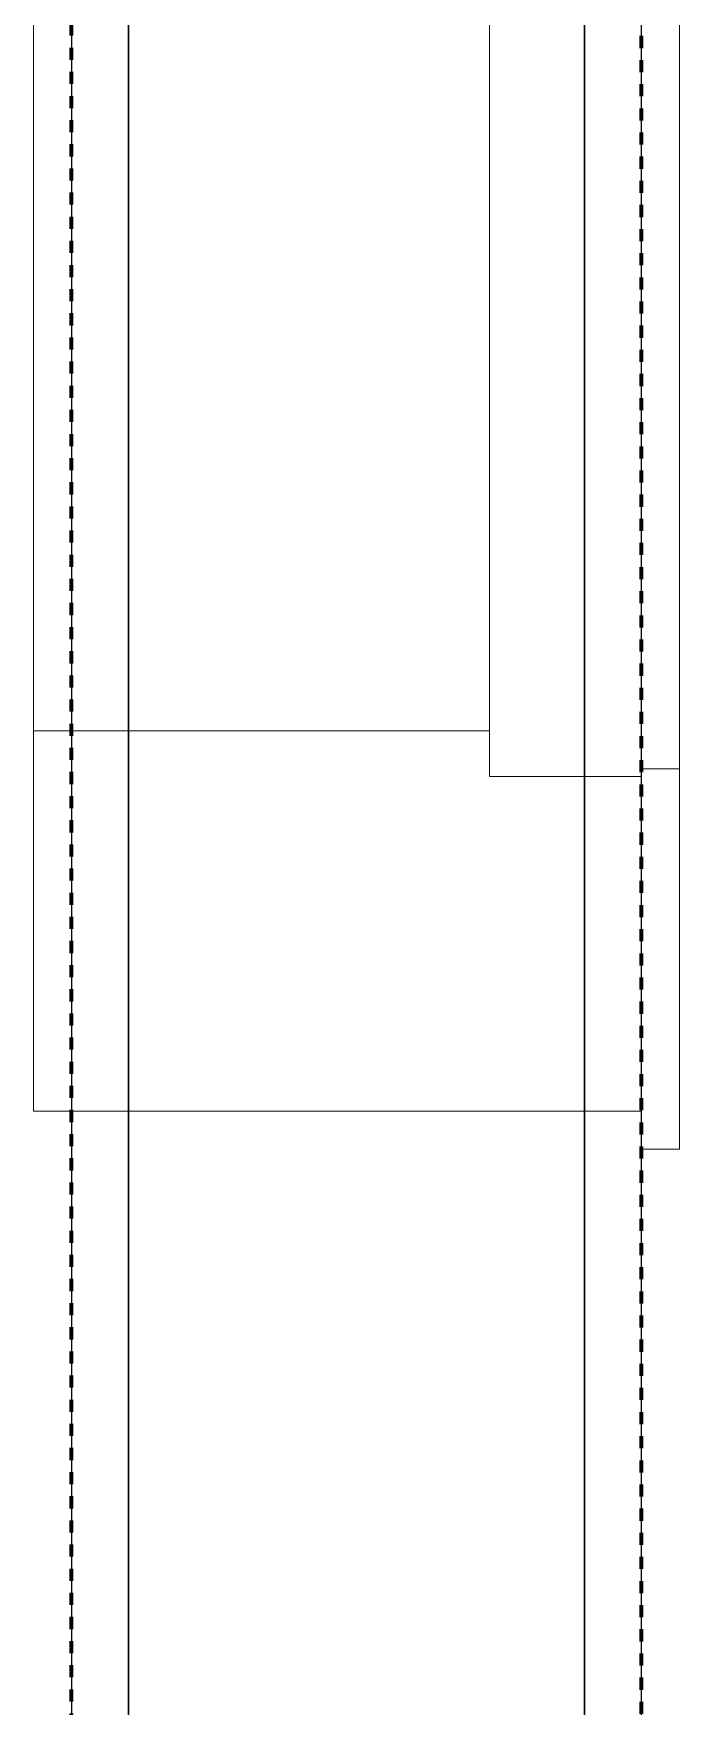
# Model space of a CAD drawing. Header units: millimetres. Extents: x -5300 to 98858, y -5196 to 93886.
# Drawn here: x 44705 to 44875, y 84970.1 to 85410.2 of the extents above; entities that cross this region are included whole.
import ezdxf

# ---------------------------------------------------------------- set-up
doc = ezdxf.new("R2010")
doc.units = ezdxf.units.MM
doc.linetypes.add('Штрих', pattern=[6.35, 3.175, -3.175])
doc.linetypes.add('Штрих_2_', pattern=[6.35, 3.175, -3.175])
for name, color, linetype, lineweight, true_color in [('_Разделитель помещений_', 4, 'Штрих', 70, 0x00ffff), ('Двери', 7, 'Continuous', 18, 0x7f7f7f), ('Стены', 7, 'Continuous', 18, 0x7f7f7f), ('Стены разрез', 7, 'Continuous', 50, 0x7f7f7f)]:
    doc.layers.add(name, color=color, linetype=linetype, lineweight=lineweight, true_color=true_color)

# ---------------------------------------------------------------- blocks, each defined once
blk = doc.blocks.new('СТВ_Перегородка_Кирпич 210889 - СТВ_Перегородка_Кирпич 2-248468-Подвал')
at = {"layer": 'Стены', "color": 254, "true_color": 0xd4d4d4}
blk.add_line((44850, 79310), (44850, 87500), dxfattribs=at)
blk = doc.blocks.new('СТВ_Перегородка_Кирпич 210889 - СТВ_Перегородка_Кирпич 210889-248465-Подвал')
at = {"layer": 'Стены', "color": 254, "true_color": 0xd4d4d4}
for p, q in [((44715, 85126.73), (44715, 86826.73)), ((44730, 85126.73), (44730, 86826.73)), ((44730, 86826.73), (44730, 85126.73)), ((44850, 85126.73), (44850, 86826.73)), ((44850, 86826.73), (44850, 85126.73)), ((44865, 86826.73), (44865, 85126.73)), ((44715, 85126.73), (44730, 85126.73)), ((44715, 85126.73), (44715, 85126.73)), ((44730, 85126.73), (44850, 85126.73)), ((44730, 85126.73), (44730, 85126.73)), ((44730, 85126.73), (44730, 85126.73)), ((44850, 85126.73), (44865, 85126.73)), ((44850, 85126.73), (44850, 85126.73)), ((44850, 85126.73), (44850, 85126.73)), ((44865, 85126.73), (44865, 85126.73))]:
    blk.add_line(p, q, dxfattribs=at)
at = {"layer": 'Стены разрез', "color": 254, "lineweight": 25, "true_color": 0xd4d4d4}
for p, q in [((44730, 87350), (44730, 79190)), ((44850, 79190), (44850, 87350)), ((44715, 87330), (44715, 84150)), ((44730, 84150), (44730, 87330)), ((44850, 87330), (44850, 84765)), ((44865, 84765), (44865, 87330))]:
    blk.add_line(p, q, dxfattribs=at)
blk.add_blockref('СТВ_Перегородка_Кирпич 210889 - СТВ_Перегородка_Кирпич 2-248468-Подвал', (0, 0))
blk = doc.blocks.new('Дп-10 210952 - Дп-10-248533-Подвал')
at = {"layer": 'Двери', "color": 254, "true_color": 0xd4d4d4}
for p, q in [((44865, 86836.73), (44865, 85116.73)), ((44865, 85116.73), (44865, 86836.73)), ((44875, 85116.73), (44875, 86836.73)), ((44875, 86836.73), (44875, 85116.73)), ((44705, 85126.73), (44705, 86826.73)), ((44705, 86826.73), (44705, 85126.73)), ((44715, 86826.73), (44715, 85126.73)), ((44715, 85126.73), (44715, 86826.73)), ((44715, 86826.73), (44715, 85126.73)), ((44715, 85126.73), (44715, 86826.73)), ((44865, 85126.73), (44865, 86826.73)), ((44865, 85126.73), (44865, 86826.73)), ((44825, 85214.73), (44825, 86738.73)), ((44825, 86738.73), (44825, 85214.73)), ((44865, 86738.73), (44865, 85214.73)), ((44865, 86738.73), (44865, 85214.73)), ((44865, 86736.73), (44865, 85216.73)), ((44865, 85216.73), (44865, 86736.73)), ((44875, 86736.73), (44875, 85216.73)), ((44875, 85216.73), (44875, 86736.73)), ((44705, 86726.73), (44705, 85226.73)), ((44705, 85226.73), (44705, 86726.73)), ((44715, 86726.73), (44715, 85226.73)), ((44715, 85226.73), (44715, 86726.73)), ((44715, 85226.73), (44715, 86726.73)), ((44715, 86726.73), (44715, 85226.73)), ((44825, 85226.73), (44825, 86726.73)), ((44825, 86726.73), (44825, 85226.73)), ((44825, 85214.73), (44825, 85838.73)), ((44825, 85214.73), (44825, 85838.73)), ((44825, 85838.73), (44825, 85214.73)), ((44825, 85838.73), (44825, 85214.73)), ((44865, 85838.73), (44865, 85214.73)), ((44865, 85214.73), (44865, 85838.73)), ((44865, 85838.73), (44865, 85214.73)), ((44865, 85214.73), (44865, 85838.73)), ((44705, 85126.73), (44705, 85226.73)), ((44705, 85226.73), (44715, 85226.73)), ((44705, 85126.73), (44705, 85226.73)), ((44705, 85226.73), (44705, 85226.73)), ((44705, 85226.73), (44705, 85126.73)), ((44705, 85226.73), (44705, 85226.73)), ((44705, 85226.73), (44715, 85226.73)), ((44715, 85226.73), (44705, 85226.73)), ((44705, 85226.73), (44705, 85126.73)), ((44715, 85226.73), (44705, 85226.73)), ((44705, 85126.73), (44705, 85226.73)), ((44705, 85226.73), (44715, 85226.73)), ((44705, 85226.73), (44705, 85126.73)), ((44715, 85226.73), (44705, 85226.73)), ((44715, 85226.73), (44715, 85126.73)), ((44715, 85226.73), (44715, 85226.73)), ((44715, 85126.73), (44715, 85226.73)), ((44715, 85226.73), (44715, 85226.73)), ((44715, 85226.73), (44715, 85126.73)), ((44715, 85126.73), (44715, 85226.73)), ((44715, 85226.73), (44715, 85126.73)), ((44715, 85126.73), (44715, 85226.73)), ((44825, 85226.73), (44715, 85226.73)), ((44715, 85226.73), (44715, 85226.73)), ((44715, 85226.73), (44825, 85226.73)), ((44715, 85126.73), (44715, 85226.73)), ((44715, 85226.73), (44825, 85226.73)), ((44715, 85226.73), (44715, 85126.73)), ((44715, 85126.73), (44715, 85226.73)), ((44715, 85226.73), (44715, 85226.73)), ((44825, 85226.73), (44715, 85226.73)), ((44715, 85226.73), (44715, 85126.73)), ((44715, 85126.73), (44715, 85226.73)), ((44715, 85226.73), (44825, 85226.73)), ((44825, 85226.73), (44715, 85226.73)), ((44715, 85226.73), (44715, 85126.73)), ((44825, 85226.73), (44825, 85226.73)), ((44825, 85226.73), (44825, 85214.73)), ((44825, 85214.73), (44825, 85226.73)), ((44825, 85214.73), (44825, 85226.73)), ((44825, 85226.73), (44825, 85226.73)), ((44825, 85226.73), (44825, 85214.73)), ((44825, 85226.73), (44825, 85214.73)), ((44825, 85214.73), (44825, 85226.73)), ((44825, 85214.73), (44865, 85214.73)), ((44865, 85214.73), (44825, 85214.73)), ((44825, 85214.73), (44825, 85214.73)), ((44865, 85214.73), (44825, 85214.73)), ((44825, 85214.73), (44825, 85214.73)), ((44825, 85214.73), (44865, 85214.73)), ((44865, 85214.73), (44825, 85214.73)), ((44825, 85214.73), (44865, 85214.73)), ((44865, 85214.73), (44825, 85214.73)), ((44825, 85214.73), (44825, 85214.73)), ((44825, 85214.73), (44865, 85214.73)), ((44825, 85214.73), (44825, 85214.73)), ((44865, 85214.73), (44825, 85214.73)), ((44865, 85214.73), (44825, 85214.73)), ((44825, 85214.73), (44825, 85214.73)), ((44825, 85214.73), (44865, 85214.73)), ((44825, 85214.73), (44825, 85214.73)), ((44825, 85214.73), (44865, 85214.73)), ((44865, 85116.73), (44865, 85216.73)), ((44865, 85216.73), (44875, 85216.73)), ((44865, 85116.73), (44865, 85216.73)), ((44865, 85216.73), (44865, 85216.73)), ((44865, 85216.73), (44865, 85116.73)), ((44875, 85216.73), (44865, 85216.73)), ((44865, 85216.73), (44865, 85216.73)), ((44865, 85216.73), (44875, 85216.73)), ((44875, 85216.73), (44865, 85216.73)), ((44865, 85216.73), (44865, 85116.73)), ((44865, 85116.73), (44865, 85216.73)), ((44865, 85216.73), (44875, 85216.73)), ((44865, 85216.73), (44865, 85116.73)), ((44875, 85216.73), (44865, 85216.73)), ((44865, 85214.73), (44865, 85126.73)), ((44865, 85126.73), (44865, 85214.73)), ((44865, 85214.73), (44865, 85214.73)), ((44865, 85214.73), (44865, 85126.73)), ((44865, 85126.73), (44865, 85214.73)), ((44865, 85214.73), (44865, 85214.73)), ((44865, 85214.73), (44865, 85214.73)), ((44865, 85214.73), (44865, 85126.73)), ((44865, 85214.73), (44865, 85126.73)), ((44865, 85214.73), (44865, 85214.73)), ((44865, 85214.73), (44865, 85214.73)), ((44865, 85214.73), (44865, 85214.73)), ((44875, 85216.73), (44875, 85116.73)), ((44875, 85216.73), (44875, 85216.73)), ((44875, 85116.73), (44875, 85216.73)), ((44875, 85216.73), (44875, 85216.73)), ((44875, 85216.73), (44875, 85116.73)), ((44875, 85116.73), (44875, 85216.73)), ((44875, 85216.73), (44875, 85116.73)), ((44875, 85116.73), (44875, 85216.73)), ((44715, 85126.73), (44705, 85126.73)), ((44705, 85126.73), (44705, 85126.73)), ((44705, 85126.73), (44705, 85126.73)), ((44705, 85126.73), (44715, 85126.73)), ((44715, 85126.73), (44705, 85126.73)), ((44705, 85126.73), (44715, 85126.73)), ((44715, 85126.73), (44705, 85126.73)), ((44705, 85126.73), (44715, 85126.73)), ((44715, 85126.73), (44715, 85126.73)), ((44715, 85126.73), (44715, 85126.73)), ((44865, 85126.73), (44715, 85126.73)), ((44715, 85126.73), (44715, 85126.73)), ((44715, 85126.73), (44865, 85126.73)), ((44865, 85126.73), (44715, 85126.73)), ((44715, 85126.73), (44715, 85126.73)), ((44715, 85126.73), (44865, 85126.73)), ((44715, 85126.73), (44865, 85126.73)), ((44865, 85126.73), (44715, 85126.73)), ((44715, 85126.73), (44715, 85126.73)), ((44715, 85126.73), (44865, 85126.73)), ((44865, 85126.73), (44715, 85126.73)), ((44715, 85126.73), (44715, 85126.73)), ((44865, 85126.73), (44865, 85126.73)), ((44865, 85126.73), (44865, 85126.73)), ((44865, 85126.73), (44865, 85126.73)), ((44865, 85126.73), (44865, 85126.73)), ((44875, 85116.73), (44865, 85116.73)), ((44875, 85116.73), (44865, 85116.73)), ((44865, 85116.73), (44865, 85116.73)), ((44865, 85116.73), (44875, 85116.73)), ((44865, 85116.73), (44865, 85116.73)), ((44865, 85116.73), (44875, 85116.73)), ((44875, 85116.73), (44865, 85116.73)), ((44865, 85116.73), (44875, 85116.73)), ((44875, 85116.73), (44875, 85116.73)), ((44875, 85116.73), (44875, 85116.73))]:
    blk.add_line(p, q, dxfattribs=at)
blk = doc.blocks.new('Дп-10 210952 - Дп-10 210952-248537-Подвал')
blk.add_blockref('Дп-10 210952 - Дп-10-248533-Подвал', (0, 0))

msp = doc.modelspace()

# ---------------------------------------------------------------- linework, layer by layer
at = {"layer": '_Разделитель помещений_', "color": 131, "linetype": 'Штрих_2_', "true_color": 0xaaffff}
for p, q in [((44715, 84165), (44715, 87330)), ((44865, 84765), (44865, 87330))]:
    msp.add_line(p, q, dxfattribs=at)

# ---------------------------------------------------------------- block references
at = {"layer": 'Двери', "color": 254, "true_color": 0xd4d4d4}
msp.add_blockref('Дп-10 210952 - Дп-10 210952-248537-Подвал', (0, 0), dxfattribs=at)
at = {"layer": 'Стены', "color": 254, "true_color": 0xd4d4d4}
msp.add_blockref('СТВ_Перегородка_Кирпич 210889 - СТВ_Перегородка_Кирпич 210889-248465-Подвал', (0, 0), dxfattribs=at)

doc.saveas('drawing.dxf')
